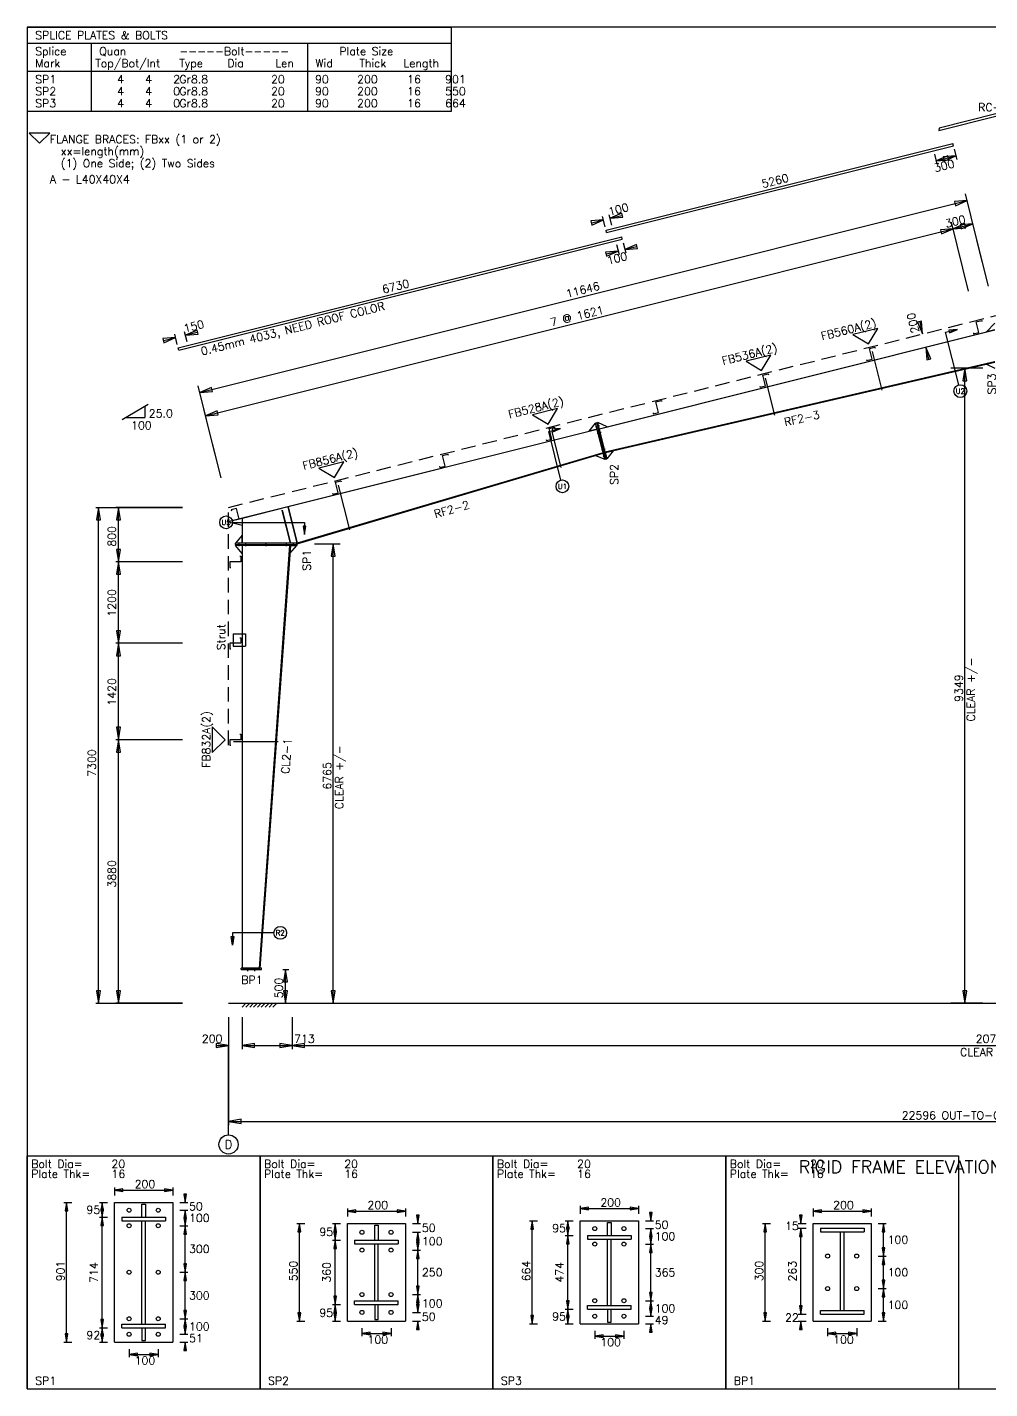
# Model space of a CAD drawing. Extents: x 0 to 28348, y 0 to 20046.
# Drawn here: x 0 to 14174, y 0 to 20046 of the extents above; entities that cross this region are included whole.
import ezdxf
from ezdxf.enums import TextEntityAlignment as Align

# ---------------------------------------------------------------- set-up
doc = ezdxf.new("R2010")
doc.units = 0
doc.linetypes.add('CONTIN', pattern=[0])
doc.linetypes.add('DASHED', pattern=[321.39, 214.29, -107.1])
doc.layers.get('0').update_dxf_attribs({"linetype": 'CONTIN'})
for name, color, linetype in [('1', 7, 'CONTIN'), ('10', 7, 'CONTIN'), ('11', 6, 'CONTIN'), ('12', 7, 'CONTIN'), ('13', 5, 'CONTIN'), ('14', 1, 'CONTIN'), ('15', 1, 'CONTIN'), ('2', 6, 'CONTIN'), ('22', 7, 'CONTIN'), ('3', 5, 'CONTIN'), ('5', 5, 'DASHED'), ('7', 7, 'CONTIN')]:
    doc.layers.add(name, color=color, linetype=linetype)
doc.styles.add('SIMPLEX', font='SIMPLEX')

# ---------------------------------------------------------------- blocks, each defined once
blk = doc.blocks.new('ARROWF')
for p, q in [((0, 0), (-183.86476, 30.644125)), ((-183.86476, 30.644125), (-183.86476, -30.644123)), ((-183.86476, -30.644123), (0, 0))]:
    blk.add_line(p, q)
blk = doc.blocks.new('EPBLK1')
for p, q in [((0, 0), (0, 1714.35681)), ((0, 1714.35681), (1714.35681, 1714.35681)), ((1714.35681, 1714.35681), (1714.35681, 0)), ((642.883789, 342.871368), (642.883789, 1371.48547)), ((642.883789, 1371.48547), (1071.4729, 1371.48547)), ((843.785034, 1263.04919), (843.785034, 1359.88843)), ((843.785034, 1359.88843), (870.571777, 1359.88843)), ((870.571777, 1359.88843), (870.571777, 1263.04919)), ((1071.4729, 1371.48547), (1071.4729, 342.871368)), ((696.457459, 1263.04919), (1017.89929, 1263.04919)), ((696.457459, 1263.04919), (696.457459, 1236.26245)), ((696.457459, 1236.26245), (1017.89929, 1236.26245)), ((843.785034, 474.647125), (843.785034, 1236.26245)), ((870.571777, 474.647125), (870.571777, 1236.26245)), ((1017.89929, 1263.04919), (1017.89929, 1236.26245)), ((696.457459, 474.647125), (1017.89929, 474.647125)), ((696.457459, 447.860291), (696.457459, 474.647125)), ((696.457459, 447.860291), (1017.89929, 447.860291)), ((843.785034, 447.860352), (843.785034, 354.468323)), ((870.571777, 354.468323), (870.571777, 447.860352)), ((1017.89929, 447.860291), (1017.89929, 474.647125)), ((642.883789, 342.871368), (1071.4729, 342.871368)), ((843.785034, 354.468323), (870.571777, 354.468323)), ((0, 0), (1714.35681, 0))]:
    blk.add_line(p, q)
for centre in [(750.031067, 1314.4137), (964.325745, 1314.4137), (750.031067, 1200.27051), (964.325745, 1200.27051), (750.031067, 857.840454), (964.325745, 857.840454), (750.031067, 515.410461), (964.325745, 515.410461), (750.031067, 401.267059), (964.325745, 401.267059)]:
    blk.add_circle(centre, 14.732754)
at = {"layer": '2'}
for p, q in [((642.883789, 1481.84717), (642.883789, 1422.91614)), ((642.883789, 1462.20349), (1071.4729, 1462.20349)), ((1071.4729, 1481.84717), (1071.4729, 1422.91614)), ((1162.19092, 1371.48547), (1162.19092, 1430.35754)), ((269.654083, 1371.48547), (328.585083, 1371.48547)), ((289.29773, 342.871368), (289.29773, 1371.48547)), ((532.522156, 1371.48547), (591.453125, 1371.48547)), ((552.165833, 1263.04919), (552.165833, 1371.48547)), ((1122.90369, 1371.48547), (1181.83459, 1371.48547)), ((1122.90369, 1314.4137), (1181.83459, 1314.4137)), ((1122.90369, 1314.4137), (1181.83459, 1314.4137)), ((1162.19092, 1200.27051), (1162.19092, 1314.4137)), ((1162.19092, 1255.54163), (1162.19092, 1314.4137)), ((532.522156, 1263.04919), (591.453125, 1263.04919)), ((532.522156, 1263.04919), (591.453125, 1263.04919)), ((552.165833, 447.860413), (552.165833, 1263.04919)), ((1122.90369, 1200.27051), (1181.83459, 1200.27051)), ((1122.90369, 1200.27051), (1181.83459, 1200.27051)), ((1162.19092, 857.840454), (1162.19092, 1200.27051)), ((1122.90369, 857.840454), (1181.83459, 857.840454)), ((1122.90369, 857.840454), (1181.83459, 857.840454)), ((1162.19092, 515.410461), (1162.19092, 857.840454)), ((1122.90369, 515.410461), (1181.83459, 515.410461)), ((1122.90369, 515.410461), (1181.83459, 515.410461)), ((1162.19092, 401.267059), (1162.19092, 515.410461)), ((532.522156, 447.860413), (591.453125, 447.860413)), ((532.522156, 447.860413), (591.453125, 447.860413)), ((552.165833, 342.871368), (552.165833, 447.860413)), ((1122.90369, 401.267059), (1181.83459, 401.267059)), ((1122.90369, 401.267059), (1181.83459, 401.267059)), ((1162.19092, 401.267059), (1162.19092, 460.13916)), ((269.654083, 342.871368), (328.585083, 342.871368)), ((532.522156, 342.871368), (591.453125, 342.871368)), ((1122.90369, 342.871368), (1181.83459, 342.871368)), ((1162.19092, 283.999268), (1162.19092, 342.871368)), ((750.031067, 291.440674), (750.031067, 232.509644)), ((750.031067, 252.153305), (964.325623, 252.153305)), ((964.325623, 291.440674), (964.325623, 232.509644))]:
    blk.add_line(p, q, dxfattribs=at)
at = {"layer": '2', "xscale": 0.333, "yscale": 0.333, "zscale": 0.333}
for p, rotation in [((642.883789, 1462.20349), 180), ((1162.19092, 1371.48547), 270), ((289.29773, 1371.48547), 90), ((552.165833, 1371.48547), 89.9999847), ((552.165833, 1263.04919), 270), ((1162.19092, 1314.4137), 89.9999847), ((1162.19092, 1314.4137), 450), ((552.165833, 1263.04919), 89.9999847), ((1162.19092, 1200.27051), 270), ((1162.19092, 1200.27051), 89.9999847), ((1162.19092, 857.840454), 270), ((1162.19092, 857.840454), 89.9999847), ((552.165833, 447.860413), 270), ((1162.19092, 515.410461), 89.9999847), ((1162.19092, 515.410461), 270), ((289.29773, 342.871368), 270), ((552.165833, 447.860413), 89.9999847), ((552.165833, 342.871368), 270), ((1162.19092, 401.267059), 270), ((1162.19092, 401.267059), 270), ((1162.19092, 342.871368), 450), ((750.031067, 252.153305), 180)]:
    blk.add_blockref('ARROWF', p, dxfattribs=dict(at, rotation=rotation))
for p in [(1071.4729, 1462.20349), (964.325623, 252.153305)]:
    blk.add_blockref('ARROWF', p, dxfattribs=at)
at = {"layer": '11', "style": 'SIMPLEX'}
for s, p in [('Bolt Dia=', (29.465508, 1625.96021)), ('Plate Thk=', (29.465508, 1552.29651)), ('20', (620.045593, 1625.96021)), ('16', (620.045593, 1552.29651)), ('200', (790.880981, 1476.93616)), ('50', (1191.65649, 1313.48401)), ('100', (1191.65649, 1227.87659)), ('300', (1191.65649, 999.589966)), ('300', (1191.65649, 657.159912)), ('51', (1191.65649, 342.603699)), ('100', (1191.65649, 428.87323)), ('100', (790.880981, 178.489532)), ('SP1', (58.931015, 29.465508))]:
    blk.add_text(s, height=58.931015, dxfattribs=at).set_placement(p)
for s, p in [('95', (537.433044, 1317.26733)), ('92', (537.433044, 395.365875))]:
    blk.add_text(s, height=58.931015, dxfattribs=at).set_placement(p, align=Align.MIDDLE_RIGHT)
blk.add_text('901', height=58.931015, rotation=90, dxfattribs=at).set_placement((274.565002, 790.880981))
blk.add_text('714', height=58.931015, rotation=90, dxfattribs=at).set_placement((537.433044, 855.454834), align=Align.BOTTOM_CENTER)
blk = doc.blocks.new('EPBLK2')
for p, q in [((0, 0), (0, 1714.35681)), ((0, 1714.35681), (1714.35681, 1714.35681)), ((1714.35681, 1714.35681), (1714.35681, 0)), ((642.883789, 497.163483), (642.883789, 1217.19336)), ((642.883789, 1217.19336), (1071.4729, 1217.19336)), ((843.785034, 1092.82459), (843.785034, 1203.89233)), ((843.785034, 1203.89233), (870.571777, 1203.89233)), ((870.571777, 1203.89233), (870.571777, 1092.82459)), ((1071.4729, 1217.19336), (1071.4729, 497.163483)), ((696.457459, 1092.82459), (1017.89929, 1092.82459)), ((696.457459, 1092.82459), (696.457459, 1066.03772)), ((696.457459, 1066.03772), (1017.89929, 1066.03772)), ((843.785034, 648.319153), (843.785034, 1066.03772)), ((870.571777, 648.319153), (870.571777, 1066.03772)), ((1017.89929, 1092.82459), (1017.89929, 1066.03772)), ((696.457459, 648.319153), (1017.89929, 648.319153)), ((696.457459, 621.532288), (696.457459, 648.319153)), ((696.457459, 621.532288), (1017.89929, 621.532288)), ((843.785034, 621.532349), (843.785034, 510.464417)), ((870.571777, 510.464417), (870.571777, 621.532349)), ((1017.89929, 621.532288), (1017.89929, 648.319153)), ((843.785034, 510.464417), (870.571777, 510.464417)), ((642.883789, 497.163483), (1071.4729, 497.163483)), ((0, 0), (1714.35681, 0))]:
    blk.add_line(p, q)
for centre in [(750.031067, 1151.73608), (964.325745, 1151.73608), (750.031067, 1020.82159), (964.325745, 1020.82159), (750.031067, 693.535278), (964.325745, 693.535278), (750.031067, 562.620728), (964.325745, 562.620728)]:
    blk.add_circle(centre, 14.732754)
at = {"layer": '2'}
for p, q in [((642.883789, 1327.55505), (642.883789, 1268.62402)), ((642.883789, 1307.91138), (1071.4729, 1307.91138)), ((1071.4729, 1327.55505), (1071.4729, 1268.62402)), ((269.654083, 1217.19336), (328.585083, 1217.19336)), ((289.29773, 497.163483), (289.29773, 1217.19336)), ((532.522156, 1217.19336), (591.453125, 1217.19336)), ((552.165833, 1092.82459), (552.165833, 1217.19336)), ((1122.90369, 1217.19336), (1181.83459, 1217.19336)), ((1162.19092, 1217.19336), (1162.19092, 1276.06543)), ((1122.90369, 1151.73608), (1181.83459, 1151.73608)), ((1122.90369, 1151.73608), (1181.83459, 1151.73608)), ((1162.19092, 1020.82159), (1162.19092, 1151.73608)), ((1162.19092, 1092.86401), (1162.19092, 1151.73608)), ((532.522156, 1092.82459), (591.453125, 1092.82459)), ((532.522156, 1092.82459), (591.453125, 1092.82459)), ((552.165833, 621.532227), (552.165833, 1092.82459)), ((1122.90369, 1020.82159), (1181.83459, 1020.82159)), ((1122.90369, 1020.82159), (1181.83459, 1020.82159)), ((1162.19092, 693.535278), (1162.19092, 1020.82159)), ((532.522156, 621.532227), (591.453125, 621.532227)), ((532.522156, 621.532227), (591.453125, 621.532227)), ((552.165833, 497.163483), (552.165833, 621.532227)), ((1122.90369, 693.535278), (1181.83459, 693.535278)), ((1122.90369, 693.535278), (1181.83459, 693.535278)), ((1162.19092, 562.620728), (1162.19092, 693.535278)), ((1162.19092, 562.620728), (1162.19092, 621.492798)), ((1122.90369, 562.620728), (1181.83459, 562.620728)), ((1122.90369, 562.620728), (1181.83459, 562.620728)), ((269.654083, 497.163483), (328.585083, 497.163483)), ((532.522156, 497.163483), (591.453125, 497.163483)), ((750.031067, 445.732758), (750.031067, 386.801758)), ((750.031067, 406.445435), (964.325623, 406.445435)), ((964.325623, 445.732758), (964.325623, 386.801758)), ((1122.90369, 497.163483), (1181.83459, 497.163483)), ((1162.19092, 438.291412), (1162.19092, 497.163483))]:
    blk.add_line(p, q, dxfattribs=at)
at = {"layer": '2', "xscale": 0.333, "yscale": 0.333, "zscale": 0.333}
for p, rotation in [((642.883789, 1307.91138), 180), ((289.29773, 1217.19336), 90), ((552.165833, 1217.19336), 89.9999847), ((1162.19092, 1217.19336), 270), ((552.165833, 1092.82459), 270), ((1162.19092, 1151.73608), 89.9999847), ((1162.19092, 1151.73608), 450), ((552.165833, 1092.82459), 89.9999847), ((1162.19092, 1020.82159), 89.9999847), ((1162.19092, 1020.82159), 270), ((1162.19092, 693.535278), 270), ((552.165833, 621.532227), 89.9999847), ((552.165833, 621.532227), 270), ((1162.19092, 693.535278), 89.9999847), ((1162.19092, 562.620728), 270), ((1162.19092, 562.620728), 270), ((289.29773, 497.163483), 270), ((552.165833, 497.163483), 270), ((750.031067, 406.445435), 180), ((1162.19092, 497.163483), 450)]:
    blk.add_blockref('ARROWF', p, dxfattribs=dict(at, rotation=rotation))
for p in [(1071.4729, 1307.91138), (964.325623, 406.445435)]:
    blk.add_blockref('ARROWF', p, dxfattribs=at)
at = {"layer": '11', "style": 'SIMPLEX'}
for s, p in [('Bolt Dia=', (29.465508, 1625.96021)), ('Plate Thk=', (29.465508, 1552.29651)), ('20', (620.045593, 1625.96021)), ('16', (620.045593, 1552.29651)), ('200', (790.880981, 1322.64404)), ('50', (1191.65649, 1154.99915)), ('100', (1191.65649, 1056.81323)), ('250', (1191.65649, 827.712952)), ('100', (1191.65649, 598.612549)), ('50', (1191.65649, 500.426605)), ('100', (790.880981, 332.781677)), ('SP2', (58.931015, 29.465508))]:
    blk.add_text(s, height=58.931015, dxfattribs=at).set_placement(p)
for p in [(537.433044, 1155.00891), (537.433044, 559.3479)]:
    blk.add_text('95', height=58.931015, dxfattribs=at).set_placement(p, align=Align.MIDDLE_RIGHT)
blk.add_text('550', height=58.931015, rotation=90, dxfattribs=at).set_placement((274.565002, 790.880981))
blk.add_text('360', height=58.931015, rotation=90, dxfattribs=at).set_placement((537.433044, 857.178406), align=Align.BOTTOM_CENTER)
blk = doc.blocks.new('EPBLK3')
for p, q in [((0, 0), (0, 1714.35681)), ((0, 1714.35681), (1714.35681, 1714.35681)), ((1714.35681, 1714.35681), (1714.35681, 0)), ((642.883789, 478.136902), (642.883789, 1236.21985)), ((642.883789, 1236.21985), (1071.4729, 1236.21985)), ((843.785034, 1127.95496), (843.785034, 1224.62292)), ((843.785034, 1224.62292), (870.571777, 1224.62292)), ((870.571777, 1224.62292), (870.571777, 1127.95496)), ((1071.4729, 1236.21985), (1071.4729, 478.136902)), ((696.457459, 1127.95496), (1017.89929, 1127.95496)), ((696.457459, 1127.95496), (696.457459, 1101.16809)), ((1017.89929, 1127.95496), (1017.89929, 1101.16809)), ((696.457459, 1101.16809), (1017.89929, 1101.16809)), ((843.785034, 613.211548), (843.785034, 1101.16809)), ((870.571777, 613.211548), (870.571777, 1101.16809)), ((696.457459, 613.211548), (1017.89929, 613.211548)), ((696.457459, 586.424683), (696.457459, 613.211548)), ((1017.89929, 586.424683), (1017.89929, 613.211548)), ((696.457459, 586.424683), (1017.89929, 586.424683)), ((843.785034, 586.424744), (843.785034, 489.733856)), ((870.571777, 489.733856), (870.571777, 586.424744)), ((642.883789, 478.136902), (1071.4729, 478.136902)), ((843.785034, 489.733856), (870.571777, 489.733856)), ((0, 0), (1714.35681, 0))]:
    blk.add_line(p, q)
for centre in [(750.031067, 1179.14819), (964.325745, 1179.14819), (750.031067, 1065.00488), (964.325745, 1065.00488), (750.031067, 648.381653), (964.325745, 648.381653), (750.031067, 534.238342), (964.325745, 534.238342)]:
    blk.add_circle(centre, 14.732754)
at = {"layer": '2'}
for p, q in [((642.883789, 1346.58154), (642.883789, 1287.65051)), ((642.883789, 1326.93787), (1071.4729, 1326.93787)), ((1071.4729, 1346.58154), (1071.4729, 1287.65051)), ((269.654083, 1236.21985), (328.585083, 1236.21985)), ((289.29773, 478.136902), (289.29773, 1236.21985)), ((532.522156, 1236.21985), (591.453125, 1236.21985)), ((552.165833, 1127.95496), (552.165833, 1236.21985)), ((1122.90369, 1236.21985), (1181.83459, 1236.21985)), ((1162.19092, 1236.21985), (1162.19092, 1295.09192)), ((532.522156, 1127.95496), (591.453125, 1127.95496)), ((532.522156, 1127.95496), (591.453125, 1127.95496)), ((552.165833, 586.424683), (552.165833, 1127.95496)), ((1122.90369, 1179.14819), (1181.83459, 1179.14819)), ((1122.90369, 1179.14819), (1181.83459, 1179.14819)), ((1162.19092, 1065.00488), (1162.19092, 1179.14819)), ((1162.19092, 1120.27612), (1162.19092, 1179.14819)), ((1122.90369, 1065.00488), (1181.83459, 1065.00488)), ((1122.90369, 1065.00488), (1181.83459, 1065.00488)), ((1162.19092, 648.381653), (1162.19092, 1065.00488)), ((1122.90369, 648.381653), (1181.83459, 648.381653)), ((1122.90369, 648.381653), (1181.83459, 648.381653)), ((1162.19092, 534.238342), (1162.19092, 648.381653)), ((532.522156, 586.424683), (591.453125, 586.424683)), ((532.522156, 586.424683), (591.453125, 586.424683)), ((552.165833, 478.136902), (552.165833, 586.424683)), ((1122.90369, 534.238342), (1181.83459, 534.238342)), ((1122.90369, 534.238342), (1181.83459, 534.238342)), ((1162.19092, 534.238342), (1162.19092, 593.110474)), ((269.654083, 478.136902), (328.585083, 478.136902)), ((532.522156, 478.136902), (591.453125, 478.136902)), ((750.031067, 426.706207), (750.031067, 367.775208)), ((964.325623, 426.706207), (964.325623, 367.775208)), ((1122.90369, 478.136902), (1181.83459, 478.136902)), ((1162.19092, 419.264801), (1162.19092, 478.136902)), ((750.031067, 387.418884), (964.325623, 387.418884))]:
    blk.add_line(p, q, dxfattribs=at)
at = {"layer": '2', "xscale": 0.333, "yscale": 0.333, "zscale": 0.333}
for p, rotation in [((642.883789, 1326.93787), 180), ((289.29773, 1236.21985), 90), ((552.165833, 1236.21985), 89.9999847), ((1162.19092, 1236.21985), 270), ((552.165833, 1127.95496), 89.9999847), ((552.165833, 1127.95496), 270), ((1162.19092, 1179.14819), 89.9999847), ((1162.19092, 1179.14819), 450), ((1162.19092, 1065.00488), 270), ((1162.19092, 1065.00488), 89.9999847), ((1162.19092, 648.381653), 270), ((552.165833, 586.424683), 270), ((1162.19092, 648.381653), 89.9999847), ((289.29773, 478.136902), 270), ((552.165833, 586.424683), 89.9999847), ((552.165833, 478.136902), 270), ((1162.19092, 534.238342), 270), ((1162.19092, 534.238342), 270), ((1162.19092, 478.136902), 450), ((750.031067, 387.418884), 180)]:
    blk.add_blockref('ARROWF', p, dxfattribs=dict(at, rotation=rotation))
for p in [(1071.4729, 1326.93787), (964.325623, 387.418884)]:
    blk.add_blockref('ARROWF', p, dxfattribs=at)
at = {"layer": '11', "style": 'SIMPLEX'}
for s, p in [('Bolt Dia=', (29.465508, 1625.96021)), ('Plate Thk=', (29.465508, 1552.29651)), ('20', (620.045593, 1625.96021)), ('16', (620.045593, 1552.29651)), ('200', (790.880981, 1341.67065)), ('50', (1191.65649, 1178.21851)), ('100', (1191.65649, 1092.61096)), ('365', (1191.65649, 827.227722)), ('100', (1191.65649, 561.844543)), ('49', (1191.65649, 476.722107)), ('100', (790.880981, 313.755127)), ('SP3', (58.931015, 29.465508))]:
    blk.add_text(s, height=58.931015, dxfattribs=at).set_placement(p)
for p in [(537.433044, 1182.0874), (537.433044, 532.280762)]:
    blk.add_text('95', height=58.931015, dxfattribs=at).set_placement(p, align=Align.MIDDLE_RIGHT)
blk.add_text('664', height=58.931015, rotation=90, dxfattribs=at).set_placement((274.565002, 790.880981))
blk.add_text('474', height=58.931015, rotation=90, dxfattribs=at).set_placement((537.433044, 857.189819), align=Align.BOTTOM_CENTER)
blk = doc.blocks.new('EPBLK4')
for p, q in [((0, 0), (0, 1714.35681)), ((0, 1714.35681), (1714.35681, 1714.35681)), ((1714.35681, 1714.35681), (1714.35681, 0)), ((642.883789, 497.163452), (642.883789, 1217.19336)), ((642.883789, 1217.19336), (1071.4729, 1217.19336)), ((1071.4729, 1217.19336), (1071.4729, 497.163452)), ((696.457459, 1181.19189), (1017.89929, 1181.19189)), ((696.457459, 1181.19189), (696.457459, 1154.40503)), ((696.457459, 1154.40503), (1017.89929, 1154.40503)), ((843.785034, 576.704468), (843.785034, 1154.40503)), ((870.571777, 576.704468), (870.571777, 1154.40503)), ((1017.89929, 1181.19189), (1017.89929, 1154.40503)), ((696.457459, 576.704468), (1017.89929, 576.704468)), ((696.457459, 549.917603), (696.457459, 576.704468)), ((696.457459, 549.917603), (1017.89929, 549.917603)), ((1017.89929, 549.917603), (1017.89929, 576.704468)), ((642.883789, 497.163452), (1071.4729, 497.163452)), ((0, 0), (1714.35681, 0))]:
    blk.add_line(p, q)
for centre in [(750.031067, 977.18335), (964.325745, 977.18335), (750.031067, 737.173401), (964.325745, 737.173401)]:
    blk.add_circle(centre, 14.732754)
at = {"layer": '2'}
for p, q in [((642.883789, 1327.55505), (642.883789, 1268.62402)), ((642.883789, 1307.91138), (1071.4729, 1307.91138)), ((1071.4729, 1327.55505), (1071.4729, 1268.62402)), ((269.654083, 1217.19336), (328.585083, 1217.19336)), ((289.29773, 497.163452), (289.29773, 1217.19336)), ((532.522156, 1217.19336), (591.453125, 1217.19336)), ((552.165833, 1217.19336), (552.165833, 1276.06543)), ((1122.90369, 1217.19336), (1181.83459, 1217.19336)), ((1162.19092, 977.18335), (1162.19092, 1217.19336)), ((532.522156, 1181.19189), (591.453125, 1181.19189)), ((532.522156, 1181.19189), (591.453125, 1181.19189)), ((552.165833, 549.917603), (552.165833, 1181.19189)), ((552.165833, 1122.3197), (552.165833, 1181.19189)), ((1122.90369, 977.18335), (1181.83459, 977.18335)), ((1122.90369, 977.18335), (1181.83459, 977.18335)), ((1162.19092, 737.173401), (1162.19092, 977.18335)), ((1122.90369, 737.173401), (1181.83459, 737.173401)), ((1122.90369, 737.173401), (1181.83459, 737.173401)), ((1162.19092, 497.163452), (1162.19092, 737.173401)), ((552.165833, 549.917603), (552.165833, 608.789734)), ((532.522156, 549.917603), (591.453125, 549.917603)), ((532.522156, 549.917603), (591.453125, 549.917603)), ((269.654083, 497.163452), (328.585083, 497.163452)), ((532.522156, 497.163452), (591.453125, 497.163452)), ((552.165833, 438.291351), (552.165833, 497.163452)), ((750.031067, 445.732758), (750.031067, 386.801758)), ((750.031067, 406.445435), (964.325623, 406.445435)), ((964.325623, 445.732758), (964.325623, 386.801758)), ((1122.90369, 497.163452), (1181.83459, 497.163452))]:
    blk.add_line(p, q, dxfattribs=at)
at = {"layer": '2', "xscale": 0.333, "yscale": 0.333, "zscale": 0.333}
for p, rotation in [((642.883789, 1307.91138), 180), ((289.29773, 1217.19336), 90), ((552.165833, 1217.19336), 270), ((1162.19092, 1217.19336), 89.9999847), ((552.165833, 1181.19189), 89.9999847), ((552.165833, 1181.19189), 450), ((1162.19092, 977.18335), 270), ((1162.19092, 977.18335), 89.9999847), ((1162.19092, 737.173401), 89.9999847), ((1162.19092, 737.173401), 270), ((552.165833, 549.917603), 270), ((552.165833, 549.917603), 270), ((289.29773, 497.163452), 270), ((1162.19092, 497.163452), 270), ((552.165833, 497.163452), 450), ((750.031067, 406.445435), 180)]:
    blk.add_blockref('ARROWF', p, dxfattribs=dict(at, rotation=rotation))
for p in [(1071.4729, 1307.91138), (964.325623, 406.445435)]:
    blk.add_blockref('ARROWF', p, dxfattribs=at)
at = {"layer": '11', "style": 'SIMPLEX'}
for s, p in [('Bolt Dia=', (29.465508, 1625.96021)), ('Plate Thk=', (29.465508, 1552.29651)), ('20', (620.045593, 1625.96021)), ('16', (620.045593, 1552.29651)), ('200', (790.880981, 1322.64404)), ('100', (1191.65649, 1067.72278)), ('100', (1191.65649, 827.71283)), ('100', (1191.65649, 587.702942)), ('100', (790.880981, 332.781677)), ('BP1', (58.931015, 29.465508))]:
    blk.add_text(s, height=58.931015, dxfattribs=at).set_placement(p)
for s, p in [('15', (537.433044, 1199.19263)), ('22', (537.433044, 523.540527))]:
    blk.add_text(s, height=58.931015, dxfattribs=at).set_placement(p, align=Align.MIDDLE_RIGHT)
blk.add_text('300', height=58.931015, rotation=90, dxfattribs=at).set_placement((274.565002, 790.880981))
blk.add_text('263', height=58.931015, rotation=90, dxfattribs=at).set_placement((537.433044, 865.554688), align=Align.BOTTOM_CENTER)
blk = doc.blocks.new('ZCOL')
for p, q in [((10.2, 0), (0, 0)), ((0, 0), (0, -25.4)), ((10.2, -2.5), (10.2, 0)), ((-10.2, -25.4), (-10.2, -22.9)), ((0, -25.4), (-10.2, -25.4))]:
    blk.add_line(p, q)
blk = doc.blocks.new('MARKER')
for p, q in [((188.579239, 188.579239), (-188.57924, 188.579239)), ((-188.57924, 188.579239), (0, 0)), ((0, 0), (188.579239, 188.579239))]:
    blk.add_line(p, q)
blk = doc.blocks.new('CUTFRM')
for p, q in [((0, 0), (0, -25.4)), ((0, -25.4), (-179.15028, -25.4))]:
    blk.add_line(p, q)
blk = doc.blocks.new('ARROWPF')
for p, q in [((0, 0), (-123, 20)), ((-123, 20), (-123, -20)), ((-123, -20), (0, 0))]:
    blk.add_line(p, q)
blk = doc.blocks.new('FRAME2')
at = {"layer": '1'}
for p, q in [((10457.1748, 12849.4873), (11298, 13059.6943)), ((11298, 13094.3467), (10466.415, 12886.4492)), ((10466.415, 12886.4492), (10457.1748, 12849.4873)), ((5558.60693, 11384.5898), (10663.8857, 12660.9111)), ((10673.127, 12623.9482), (10663.8857, 12660.9111)), ((5567.84766, 11347.627), (10673.127, 12623.9482)), ((-742.66211, 9652.18262), (5789.59814, 11285.248)), ((-733.42145, 9615.21973), (5798.83838, 11248.2852)), ((5567.84766, 11347.627), (5558.60693, 11384.5898)), ((5798.83838, 11248.2852), (5789.59814, 11285.248)), ((5459.96143, 8458.83496), (11280.7881, 9914.04004)), ((11282, 9909.19043), (5461.1748, 8453.9834)), ((11282, 9909.19043), (5461.1748, 8453.9834)), ((11162.001, 9884.34473), (11282, 10013.501)), ((11282, 9914.34473), (11162.001, 9884.34473)), ((-733.42145, 9615.21973), (-742.66211, 9652.18262)), ((11282, 9445.33203), (5546.12744, 8114.17041)), ((11280.8701, 9445.06934), (5546.20996, 8114.18994)), ((5547.34033, 8109.31982), (11282, 9440.19922)), ((9476.81152, 9595.57422), (9619.30664, 9025.59277)), ((11282, 9440.19922), (11162.001, 9412.34961)), ((11162.001, 9412.34961), (11282, 9349.04492)), ((7904.4043, 9202.47266), (8040.24951, 8659.08984)), ((10, 7096.34473), (5428.91699, 8451.07422)), ((5430.12988, 8446.22266), (11.213, 7091.49463)), ((5430.12988, 8446.22266), (876.477966, 7307.81104)), ((5312.5, 8421.96973), (5405.87598, 8543.2373)), ((5428.91699, 8451.07422), (5312.5, 8421.96973)), ((5405.68213, 8491.64941), (5461.36914, 8505.57129)), ((5405.68213, 8491.64941), (5461.36914, 8505.57129)), ((5421.39893, 8547.11816), (5405.87598, 8543.2373)), ((5539.27051, 8009.65869), (5405.87598, 8543.2373)), ((5405.87598, 8543.2373), (5405.87598, 8543.2373)), ((5428.91699, 8451.07422), (5405.87598, 8543.2373)), ((5421.39893, 8547.11816), (5436.9209, 8550.99805)), ((5421.39893, 8547.11816), (5554.79297, 8013.54004)), ((5421.39893, 8547.11816), (5554.79297, 8013.54004)), ((5430.12988, 8446.22266), (5428.91699, 8451.07422)), ((5430.12988, 8446.22266), (5515.18359, 8106.00977)), ((5570.31592, 8017.41992), (5436.9209, 8550.99805)), ((5576.37891, 8487.93945), (5436.9209, 8550.99805)), ((5436.9209, 8550.99805), (5436.9209, 8550.99805)), ((5459.96143, 8458.83496), (5436.9209, 8550.99805)), ((5459.96143, 8458.83496), (5576.37891, 8487.93945)), ((5461.1748, 8453.9834), (5459.96143, 8458.83496)), ((5546.12744, 8114.17041), (5461.1748, 8453.9834)), ((4759.49219, 8416.24512), (4891.58057, 7887.89307)), ((5429.93604, 8394.63574), (5485.62305, 8408.55762)), ((5429.93604, 8394.63574), (5485.62305, 8408.55762)), ((5515.18359, 8106.00977), (1010.16693, 6773.05176)), ((5514.85498, 8105.91309), (1010.16693, 6773.05176)), ((1012.43701, 6765.38135), (5517.125, 8098.24121)), ((5517.125, 8098.24121), (5401.95215, 8064.16406)), ((5401.95215, 8064.16406), (5539.27051, 8009.65869)), ((5490.56982, 8152.09961), (5546.25537, 8166.021)), ((5490.56982, 8152.09961), (5546.25537, 8166.021)), ((5514.82324, 8055.08594), (5570.50928, 8069.00586)), ((5514.82324, 8055.08594), (5570.50928, 8069.00586)), ((5514.85498, 8105.91309), (5517.125, 8098.24121)), ((5517.125, 8098.24121), (5539.27051, 8009.65869)), ((5546.12744, 8114.17041), (5546.12744, 8114.17041)), ((5546.20996, 8114.18994), (5547.34033, 8109.31982)), ((5547.34033, 8109.31982), (5664.25, 8136.45264)), ((5547.34033, 8109.31982), (5570.31592, 8017.41992)), ((5664.25, 8136.45264), (5570.31592, 8017.41992)), ((5554.79297, 8013.54004), (5539.27051, 8009.65869)), ((5539.27051, 8009.65869), (5539.27051, 8009.65869)), ((5554.79297, 8013.54004), (5570.31592, 8017.41992)), ((5570.31592, 8017.41992), (5570.31592, 8017.41992)), ((1614.67883, 7630.04248), (1779.36682, 6971.28809)), ((876.477966, 7307.81104), (205.000015, 7139.94092)), ((791.809998, 7258.85205), (785.988953, 7257.39502)), ((791.809998, 7258.85205), (785.988953, 7257.39502)), ((791.809998, 7258.85205), (785.988953, 7257.39502)), ((785.988953, 7257.39502), (907.257019, 6772.3252)), ((785.988953, 7257.39502), (907.257019, 6772.3252)), ((785.988953, 7257.39502), (907.257019, 6772.3252)), ((791.809998, 7258.85205), (913.078003, 6773.7793)), ((791.809998, 7258.85205), (913.078003, 6773.7793)), ((791.809998, 7258.85205), (913.078003, 6773.7793)), ((1010.16693, 6773.05176), (876.477966, 7307.81104)), ((876.477966, 7307.81104), (1010.16693, 6773.05176)), ((200, 7138.68994), (0, 7088.68945)), ((0, 7088.68945), (200, 7038.68945)), ((11.213, 7091.49463), (10, 7096.34473)), ((205.000015, 7138.68994), (200, 7138.68994)), ((200, 7138.68994), (200, 6773.05176)), ((205.000015, 6773.05176), (205.000015, 7139.94092)), ((205.000015, 6773.05176), (205.000015, 7138.68994)), ((200, 6893.05176), (105, 6773.05176)), ((200, 6773.05176), (200, 6893.05176)), ((1006.15698, 6773.05176), (105, 6773.05176)), ((105, 6757.05322), (105, 6773.05176)), ((105, 6773.05176), (105, 6773.05176)), ((200, 6773.05176), (105, 6773.05176)), ((105, 6757.05322), (1006.15698, 6757.05322)), ((105, 6757.05322), (105, 6741.05273)), ((105, 6757.05322), (1006.15698, 6757.05322)), ((1006.15698, 6741.05273), (105, 6741.05273)), ((200, 6621.05322), (105, 6741.05273)), ((105, 6741.05273), (105, 6741.05273)), ((200, 6741.05273), (105, 6741.05273)), ((155, 6728.35254), (155, 6785.75146)), ((155, 6728.35254), (155, 6785.75146)), ((205.000015, 6773.05176), (200, 6773.05176)), ((205.000015, 6741.05273), (200, 6741.05273)), ((200, 6741.05273), (200, 516)), ((200, 6741.05273), (200, 6621.05322)), ((1010.16693, 6773.05176), (205.000015, 6773.05176)), ((905, 6741.05273), (205.000015, 6741.05273)), ((205.000015, 516), (205.000015, 6741.05273)), ((205.000015, 516), (205.000015, 6741.05273)), ((254.999985, 6728.35254), (254.999985, 6785.75146)), ((254.999985, 6728.35254), (254.999985, 6785.75146)), ((454.99997, 516), (905, 6741.05273)), ((455.041992, 516.577026), (905, 6741.05273)), ((912.978943, 6740.47607), (463.020996, 516)), ((555, 6728.35254), (555, 6785.75146)), ((555, 6728.35254), (555, 6785.75146)), ((855, 6728.35254), (855, 6785.75146)), ((855, 6728.35254), (855, 6785.75146)), ((913.020996, 6741.05273), (904.345947, 6621.05322)), ((904.345947, 6621.05322), (1006.20001, 6741.05273)), ((905, 6741.05273), (905, 6741.05273)), ((905, 6741.05273), (912.978943, 6740.47607)), ((913.078003, 6773.7793), (907.257019, 6772.3252)), ((913.078003, 6773.7793), (907.257019, 6772.3252)), ((913.078003, 6773.7793), (907.257019, 6772.3252)), ((913.020996, 6741.05273), (1006.20001, 6741.05273)), ((955, 6728.35254), (955, 6785.75146)), ((955, 6728.35254), (955, 6785.75146)), ((1006.15698, 6757.05322), (1006.15698, 6773.05176)), ((1006.15698, 6757.05322), (1006.15698, 6741.05273)), ((1006.20001, 6741.05273), (1006.20001, 6741.05273)), ((1010.16693, 6773.05176), (1010.16693, 6773.05176)), ((1010.16693, 6773.05176), (1010.16693, 6773.05176)), ((1010.16693, 6773.05176), (1012.43701, 6765.38135)), ((71.43119, 3854.28442), (730.688721, 3854.28418)), ((485, 516), (185, 516)), ((185, 500), (185, 516)), ((185, 500), (485, 500)), ((205.000015, 516), (200, 516)), ((205.000015, 516), (454.99997, 516)), ((285, 471.299957), (285, 528.700012)), ((385, 471.299957), (385, 528.700012)), ((455.041992, 516.577026), (463.020996, 516)), ((485, 500), (485, 516))]:
    blk.add_line(p, q, dxfattribs=at)
at = {"layer": '10'}
for p, q in [((69.051674, 5440.4751), (69.051613, 5259.52539)), ((69.051674, 5440.4751), (250.001663, 5440.4751)), ((250.001663, 5440.4751), (250.001617, 5259.52539)), ((69.051613, 5259.52539), (250.001617, 5259.52539))]:
    blk.add_line(p, q, dxfattribs=at)
at = {"layer": '12'}
for p, q in [((10394.5576, 12501.293), (10431.7188, 12352.6465)), ((10685.6006, 12574.0537), (10722.7617, 12425.4072)), ((5546.1333, 11434.4844), (5508.97217, 11583.1309)), ((5643.14795, 11458.7383), (5605.98633, 11607.3848)), ((10898.0859, 10487.1748), (10644.4521, 11501.709)), ((11189.1396, 10559.9385), (10935.5068, 11574.4727)), ((5714.29834, 11174.1367), (5751.45898, 11025.4912)), ((5811.31201, 11198.3906), (5848.47363, 11049.7451)), ((-755.13586, 9702.07715), (-792.2973, 9850.72363)), ((-609.61444, 9738.45801), (-646.77588, 9887.10449)), ((11108.2764, 9349), (10636.8291, 9349)), ((-108.8597, 7735.43848), (-362.49316, 8749.97266)), ((-1954.1406, 7300), (-677.30591, 7300)), ((-677.30591, 7300), (-1659.4855, 7300)), ((1267.64075, 6765.3999), (1644.79919, 6765.3999)), ((-677.30591, 6500), (-1659.4855, 6500)), ((-677.30591, 5300), (-1659.4855, 5300)), ((-677.30591, 3880), (-1659.4855, 3880)), ((801.505981, 500), (889.902527, 500)), ((-1954.1406, 0), (-677.30591, 0)), ((-677.30591, 0), (-1659.4855, 0)), ((801.505981, 0), (889.902527, 0)), ((1267.64075, 0), (1644.79919, 0)), ((11108.2764, 0), (10636.8291, 0)), ((0, -205.72279), (0, -677.1709)), ((0, -323.58484), (0, -1794.5028)), ((200, -205.72279), (200, -677.1709)), ((200, -205.72279), (200, -677.1709)), ((936.942871, -205.72279), (936.942871, -677.1709)), ((936.942871, -205.72279), (936.942871, -677.1709)), ((0, -1935.9373), (0, -620.59717))]:
    blk.add_line(p, q, dxfattribs=at)
at = {"layer": '13'}
blk.add_circle((0, -2077.3716), 141.434433, dxfattribs=at)
at = {"layer": '2'}
for p, q in [((10419.2451, 12402.542), (10710.2881, 12475.3027)), ((11103.3838, 10902.9678), (10849.75, 11917.502)), ((-423.3028, 8993.21094), (10874.6973, 11817.7109)), ((-337.54556, 8650.18164), (10960.4551, 11474.6816)), ((5349.93164, 11490.3564), (5521.4458, 11533.2354)), ((5618.45996, 11557.4893), (5789.97461, 11600.3682)), ((5567.47119, 11032.5078), (5738.98584, 11075.3867)), ((5836, 11099.6406), (6007.51416, 11142.5186)), ((10177.8643, 10026.7002), (10220.7422, 9855.18555)), ((-634.30212, 9837.20898), (-462.78769, 9880.08789)), ((-951.33789, 9757.94922), (-779.82355, 9800.82813)), ((10312.1289, 9489.64355), (10269.25, 9661.15723)), ((10842.5518, 0), (10842.5518, 9349)), ((-194.6169, 8078.46826), (-448.25031, 9093.00195)), ((-1914.8572, 0), (-1914.8572, 7300)), ((-1620.202, 0), (-1620.202, 7300)), ((1541.93787, 0), (1541.93787, 6765.3999)), ((838.471863, 0), (838.471863, 500)), ((0, 0), (22596, 0)), ((200.000137, 0), (723.824219, 0)), ((200.000137, -56.573769), (256.573914, 0)), ((256.573914, -56.573769), (313.147705, 0)), ((313.147705, -56.573769), (369.721466, 0)), ((369.721466, -56.573769), (426.295258, 0)), ((426.295258, -56.573769), (482.869019, 0)), ((482.869019, -56.573769), (539.44281, 0)), ((539.44281, -56.573769), (596.016541, 0)), ((596.016541, -56.573769), (652.590332, 0)), ((652.590332, -56.573769), (709.164124, 0)), ((-176.79301, -620.59717), (0, -620.59717)), ((200, -620.59717), (936.942871, -620.59717)), ((200, -620.59717), (376.79303, -620.59717)), ((936.942871, -620.59717), (21659.0566, -620.59717)), ((0, -1737.9292), (22596, -1737.9292))]:
    blk.add_line(p, q, dxfattribs=at)
at = {"layer": '3'}
for p, q in [((-1567.5649, 8597.21289), (-1183.7764, 8818.79395)), ((-1518.5707, 8625.5), (-1232.7706, 8625.5)), ((-1232.7706, 8790.50781), (-1232.7706, 8625.5))]:
    blk.add_line(p, q, dxfattribs=at)
at = {"layer": '5'}
for p, q in [((0, 7300), (11298, 10124.5)), ((0, 3800.00024), (0, 7300))]:
    blk.add_line(p, q, dxfattribs=at)
at = {"layer": '7'}
for centre in [(10775.7627, 9013.34082), (4916.87305, 7610.53418), (-35.337673, 7080.47803), (761.5401, 1037.45813)]:
    blk.add_circle(centre, 94.28962, dxfattribs=at)
at = {"layer": '10'}
for p, xscale, yscale, zscale, rotation in [((11050.832, 9876.18945), -8, -6.3740158, -6.3740158, 14.0362434), ((9478.4248, 9483.08691), -8, -6.3740158, -6.3740158, 14.0362434), ((7906.01807, 9089.98535), -8, -6.3740158, -6.3740158, 14.0362434), ((6333.61133, 8696.88379), -8, -6.3740158, -6.3740158, 14.0362434), ((4761.10791, 8303.75781), -8, -6.3740158, -6.3740158, 14.0362434), ((3188.70068, 7910.65576), -8, -6.3740158, -6.3740158, 14.0362434), ((1616.2937, 7517.55371), -8, -6.3740158, -6.3740158, 14.0362434), ((156.267548, 7126.56201), 8, -6.3740149, -6.3740149, 14.0362434), ((180.952026, 6500), 8, -6.3740158, -6.3740158, 89.9999847), ((180.95166, 5300), 8, -6.3740158, -6.3740158, 89.9999847), ((180.951218, 3880), 8, -6.3740158, -6.3740158, 89.9999847)]:
    blk.add_blockref('ZCOL', p, dxfattribs=dict(at, xscale=xscale, yscale=yscale, zscale=zscale, rotation=rotation))
at = {"layer": '2'}
for p, rotation in [((10419.2451, 12402.542), 194.03624), ((10710.2881, 12475.3027), 14.0362434), ((10874.6973, 11817.7109), 14.0362434), ((5618.45996, 11557.4893), 194.03624), ((5521.4458, 11533.2354), 374.036255), ((10669.4004, 11401.918), 14.0362434), ((10669.4004, 11401.918), 194.03624), ((10960.4551, 11474.6816), 14.0362434), ((5738.98584, 11075.3867), 374.036255), ((5836, 11099.6406), 194.03624), ((10220.7422, 9855.18555), 284.036255), ((-779.82355, 9800.82813), 374.036255), ((-634.30212, 9837.20898), 194.03624), ((10269.25, 9661.15723), 104.03624), ((10842.5518, 9349), 90), ((-423.3028, 8993.21094), 194.03624), ((-337.54556, 8650.18164), 194.03624), ((-1914.8572, 7300), 90), ((-1620.202, 7300), 90), ((-1620.202, 6500), 270), ((1541.93787, 6765.3999), 90), ((-1620.202, 6500), 90), ((-1620.202, 5300), 270), ((-1620.202, 5300), 90), ((-1620.202, 3880), 270), ((-1620.202, 3880), 90), ((838.471863, 500), 90), ((-1914.8572, 0), 270), ((-1620.202, 0), 270), ((-1620.202, 0), 270), ((838.471863, 0), 270), ((1541.93787, 0), -90), ((10842.5518, 0), -90), ((200, -620.59717), 180), ((200, -620.59717), 180), ((936.942871, -620.59717), 180), ((0, -1737.9292), 180)]:
    blk.add_blockref('ARROWF', p, dxfattribs=dict(at, rotation=rotation))
for p in [(0, -620.59717), (936.942871, -620.59717)]:
    blk.add_blockref('ARROWF', p, dxfattribs=at)
at = {"layer": '3'}
for p, rotation in [((9422.06543, 9708.5293), 14.0362434), ((7849.65771, 9315.42773), 14.0362434), ((4704.74707, 8529.20117), 14.0362434), ((1559.93323, 7742.99707), 14.0362434), ((-51.429485, 3880), 89.9999847)]:
    blk.add_blockref('MARKER', p, dxfattribs=dict(at, rotation=rotation))
at = {"layer": '7'}
for p, yscale, zscale, rotation in [((10752.8984, 9104.81641), 31.4205513, 31.4205513, 194.03624), ((4894.00977, 7702.01025), 29.0556965, 29.0556965, 194.03624), ((58.95195, 7080.47559), 41.6652985, 41.6652985, 90)]:
    blk.add_blockref('CUTFRM', p, dxfattribs=dict(at, yscale=yscale, zscale=zscale, rotation=rotation))
for p, rotation in [((10733.1836, 9922.52148), 374.036255), ((4888.85938, 8461.44043), 374.036255), ((1117.24573, 6901.29736), 270)]:
    blk.add_blockref('ARROWPF', p, dxfattribs=dict(at, rotation=rotation))
at = {"layer": '7', "xscale": -1, "yscale": 23.9488411, "zscale": 23.9488411, "rotation": -90}
blk.add_blockref('CUTFRM', (667.250427, 1037.45557), dxfattribs=at)
at = {"layer": '7', "xscale": -1, "rotation": 90}
blk.add_blockref('ARROWPF', (58.954597, 858.289246), dxfattribs=at)
at = {"layer": '11', "style": 'SIMPLEX'}
for s, rotation, p in [('300', 14.0362434, (10405.3721, 12237.0918)), ('5260', 14.0362434, (7867.10352, 12003.4014)), ('100', 14.0362434, (5608.93164, 11595.5996)), ('300', 14.0362434, (10569.7822, 11417.5098)), ('100', 14.0362434, (5588.25586, 10875.7217)), ('6730', 14.0362434, (2278.88867, 10449.2578)), ('11646', 14.0362434, (4987.48291, 10386.4043)), ('7 @ 1621', 14.0362434, (4756.15088, 9964.10156)), ('150', 14.0362434, (-643.82971, 9875.31934)), ('200', 104.03624, (10173.0996, 9883.77051)), ('800', 90.000206, (-1659.4901, 6723.20752)), ('1200', 90.000206, (-1659.491, 5693.74121)), ('CLEAR +/-', 90, (10989.8799, 4150.01416)), ('9349', 90, (10813.0859, 4438.77588)), ('1420', 90.000206, (-1659.4913, 4383.7417)), ('7300', 90.000206, (-1954.1447, 3335.70142)), ('CLEAR +/-', 90, (1689.26538, 2858.21411)), ('6765', 90, (1512.47229, 3146.97607)), ('3880', 90.000206, (-1659.4956, 1704.27563)), ('500', 90.000206, (799.184265, 73.206825))]:
    blk.add_text(s, height=117.86203, rotation=rotation, dxfattribs=at).set_placement(p)
for s, p in [('200', (-392.87341, -581.30981)), ('713', (966.408447, -581.30981)), ('20770', (11003.3457, -581.30981)), ('CLEAR +/-', (10773.5146, -777.74255)), ('22596 OUT-TO-OUT OF STEEL', (9913.12109, -1708.4637))]:
    blk.add_text(s, height=117.86203, dxfattribs=at).set_placement(p)
at = {"layer": '13', "style": 'SIMPLEX'}
blk.add_text('D', height=127.290993, dxfattribs=at).set_placement((0, -2077.3716), align=Align.MIDDLE_CENTER)
at = {"layer": '15', "style": 'SIMPLEX'}
blk.add_text('RC-01', height=117.86203, dxfattribs=at).set_placement((11038.7031, 13133.6338))
blk.add_text('0.45mm 4033, NEED ROOF COLOR', height=117.86203, rotation=14.0362434, dxfattribs=at).set_placement((-390.40115, 9538.99316))
blk.add_text('RIGID FRAME ELEVATION: FRAME LINE 2  3  4', height=188.579239, dxfattribs=at).set_placement((11298, -2501.6748), align=Align.CENTER)
at = {"layer": '3', "style": 'SIMPLEX'}
for s, rotation, p in [('FB560A(2)', 14.0362434, (8740.58105, 9761.69922)), ('FB536A(2)', 14.0362434, (7282.51758, 9397.18359)), ('SP3', 90, (11298, 8964.02344)), ('FB528A(2)', 14.0362434, (4137.60596, 8610.95605)), (' RF2-3', 13.0671396, (8119.53906, 8477.05469)), ('FB856A(2)', 14.0362434, (1107.13513, 7853.33838)), ('SP2', 90, (5738.46289, 7632.44971)), (' RF2-2', 16.4106712, (2971.01782, 7118.71045)), ('SP1', 90, (1210.14319, 6368.5835)), ('Strut', 89.9999847, (-51.430714, 5197.25049)), ('FB832A(2)', 89.9999847, (-268.29575, 3467.48291)), (' CL2-1', 85.8634567, (885.883789, 3293.40088))]:
    blk.add_text(s, height=117.86203, rotation=rotation, dxfattribs=at).set_placement(p)
for s, p in [('25.0', (-1173.8397, 8625.5)), ('100', (-1434.6017, 8448.70703)), ('BP1', (187.734619, 286.280792))]:
    blk.add_text(s, height=117.86203, dxfattribs=at).set_placement(p)
at = {"layer": '7', "style": 'SIMPLEX'}
for s, p in [('U2', (10775.7627, 8975.625)), ('U1', (4916.87305, 7572.81836)), ('U5', (-35.337673, 7042.76221)), ('R2', (761.5401, 999.742249))]:
    blk.add_text(s, height=75.4317017, dxfattribs=at).set_placement(p, align=Align.CENTER)
blk = doc.blocks.new('RF2BLT1', base_point=(0, 26.67))
at = {"layer": '3'}
for p, q in [((0, 26.67), (134.62, 26.67)), ((0, 26.67), (0, 0)), ((134.62, 0), (134.62, 26.67)), ((0, 21.59), (134.62, 21.59)), ((20.32, 21.59), (20.32, 0)), ((88.9, 21.59), (88.9, 0)), ((0, 12.7), (134.62, 12.7)), ((0, 0), (134.62, 0)), ((0, 0), (134.62, 0))]:
    blk.add_line(p, q, dxfattribs=at)
at = {"layer": '1', "style": 'SIMPLEX'}
for s, p in [('SPLICE PLATES & BOLTS', (2.54, 22.86)), ('Splice', (2.54, 17.78)), ('Quan', (22.86, 17.78)), ('-----Bolt-----', (48.26, 17.78)), ('Plate Size', (99.06, 17.78)), ('Mark', (2.54, 13.97)), ('Top/Bot/Int', (21.59, 13.97)), ('Type', (48.26, 13.97)), ('Dia', (63.5, 13.97)), ('Len', (78.74, 13.97)), ('Wid', (91.44, 13.97)), ('Thick', (105.41, 13.97)), ('Length', (119.38, 13.97)), ('SP1', (2.54, 8.89)), ('   4', (22.86, 8.89)), ('   4', (31.75, 8.89)), ('   2', (40.64, 8.89)), ('Gr8.8', (48.26, 8.89)), ('        20', (62.23, 8.89)), ('        90', (76.2, 8.89)), ('       200', (91.44, 8.89)), ('        16', (105.41, 8.89)), ('       901', (119.38, 8.89)), ('SP2', (2.54, 5.08)), ('   4', (22.86, 5.08)), ('   4', (31.75, 5.08)), ('   0', (40.64, 5.08)), ('Gr8.8', (48.26, 5.08)), ('        20', (62.23, 5.08)), ('        90', (76.2, 5.08)), ('       200', (91.44, 5.08)), ('        16', (105.41, 5.08)), ('       550', (119.38, 5.08)), ('SP3', (2.54, 1.27)), ('   4', (22.86, 1.27)), ('   4', (31.75, 1.27)), ('   0', (40.64, 1.27)), ('Gr8.8', (48.26, 1.27)), ('        20', (62.23, 1.27)), ('        90', (76.2, 1.27)), ('       200', (91.44, 1.27)), ('        16', (105.41, 1.27)), ('       664', (119.38, 1.27))]:
    blk.add_text(s, height=2.54, dxfattribs=at).set_placement(p)
blk = doc.blocks.new('RF2FBR')
at = {"xscale": 0.8, "yscale": 0.8, "zscale": 0.8}
blk.add_blockref('MARKER', (180.328918, -353.58603), dxfattribs=at)
at = {"layer": '14', "style": 'SIMPLEX'}
for s, p in [('FLANGE BRACES: FBxx (1 or 2)', (333.549561, -353.58603)), ('  xx=length(mm)', (333.549561, -530.37909)), ('  (1) One Side; (2) Two Sides', (333.549561, -707.17206)), ('A - L40X40X4', (333.549561, -942.89606))]:
    blk.add_text(s, height=117.86203, dxfattribs=at).set_placement(p)

msp = doc.modelspace()

# ---------------------------------------------------------------- linework, layer by layer
at = {"layer": '22'}
for p, q in [((28347.6328, 20045.8262), (0, 20045.8262)), ((0, 20045.8262), (0, 0)), ((0, 0), (28347.6328, 0))]:
    msp.add_line(p, q, dxfattribs=at)

# ---------------------------------------------------------------- block references
for name, p, xscale, yscale, zscale in [('RF2BLT1', (0, 20045.8262), 46.4023743, 46.4023743, 46.4023743), ('EPBLK1', (0, 0), 2, 2, 2), ('EPBLK2', (3428.71362, 0), 2, 2, 2), ('EPBLK3', (6857.42725, 0), 2, 2, 2), ('EPBLK4', (10286.1406, 0), 2, 2, 2)]:
    msp.add_blockref(name, p, dxfattribs=dict(xscale=xscale, yscale=yscale, zscale=zscale))
for name, p in [('FRAME2', (2964.21045, 5675.00684)), ('RF2FBR', (0, 18690.4121))]:
    msp.add_blockref(name, p)

doc.saveas('drawing.dxf')
